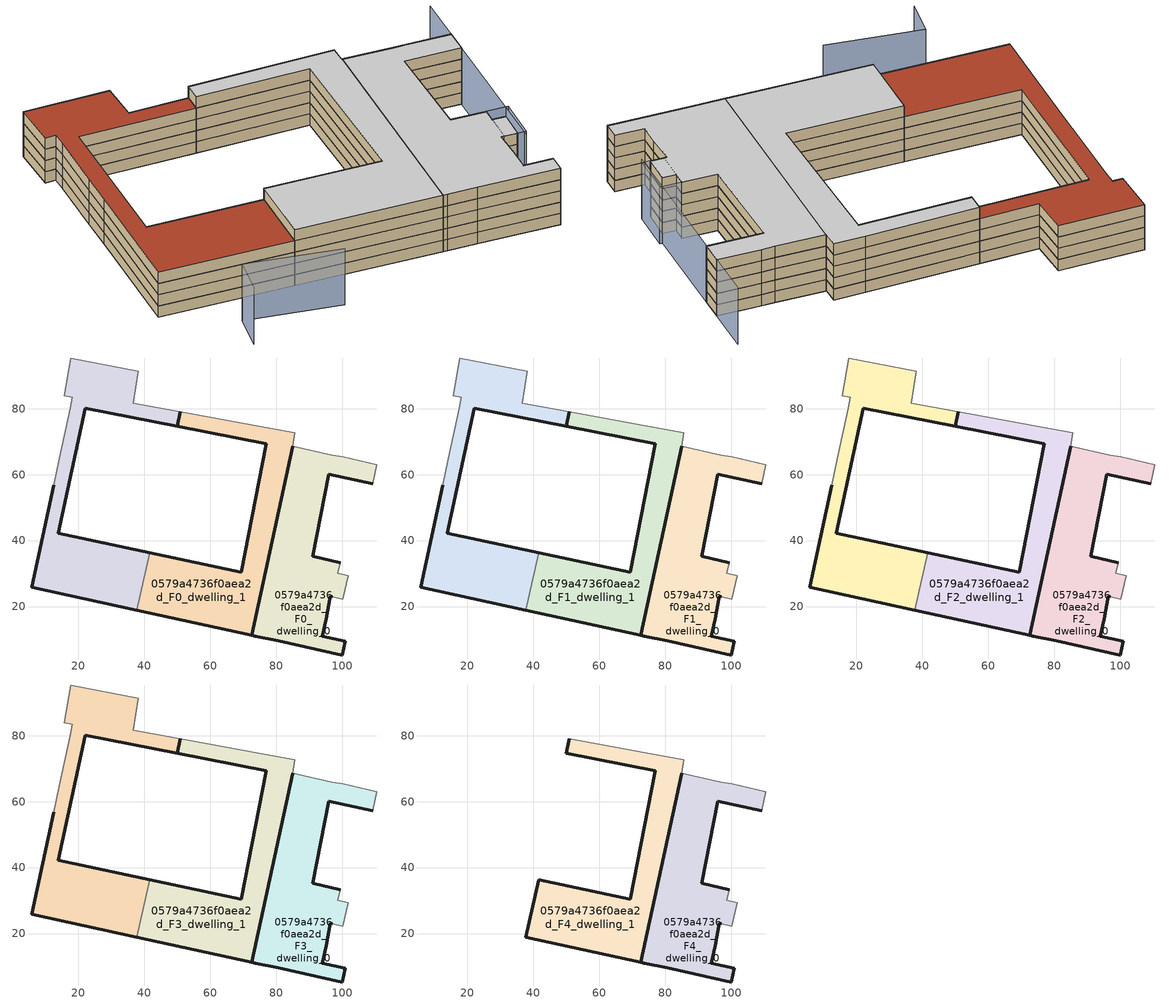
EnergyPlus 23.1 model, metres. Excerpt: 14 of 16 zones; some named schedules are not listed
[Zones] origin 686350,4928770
0579a4736f0aea2d_F0_dwelling_0
 floor ground (EU_floor_Construction): 100.94,9.56 93.94,11.07 95.07,16.31 96.32,23.1 97.01,22.95 100.17,22.27 101.87,29.29 98.62,30.05 99.36,33.34 90.97,35.24 95.83,60.07 109.3,57.16 110.51,63 100.09,65.36 96.97,65.89 85.02,68.63 72.52,11.29 73.61,11.05 80.53,9.6 100.04,5.32 z0
 wall outside (EU_wall_Construction): 109.3,57.16 95.83,60.07 90.97,35.24 99.36,33.34 / 97.01,22.95 96.32,23.1 95.07,16.31 93.94,11.07 100.94,9.56 100.04,5.32 80.53,9.6 73.61,11.05 72.52,11.29 85.02,68.63 z0:3
 wall adiabatic (EU_wall_Construction): 99.36,33.34 98.62,30.05 101.87,29.29 100.17,22.27 97.01,22.95 / 85.02,68.63 96.97,65.89 100.09,65.36 110.51,63 109.3,57.16 z0:3
0579a4736f0aea2d_F0_dwelling_1
 floor ground (EU_floor_Construction): 72.52,11.29 85.02,68.63 84.92,68.66 85.65,72.62 78.08,74.04 50.89,79.06 49.93,74.64 76.89,69.41 69.32,30.37 41.57,36.32 37.76,18.87 z0
 wall outside (EU_wall_Construction): 41.57,36.32 69.32,30.37 76.89,69.41 49.93,74.64 50.89,79.06 / 85.02,68.63 72.52,11.29 37.76,18.87 z0:3
 wall adiabatic (EU_wall_Construction): 50.89,79.06 78.08,74.04 85.65,72.62 84.92,68.66 85.02,68.63 z0:3
 wall to 0579a4736f0aea2d_F0_dwelling_2 (EU_wall_Construction): 37.76,18.87 41.57,36.32 z0:3
0579a4736f0aea2d_F0_dwelling_2
 floor ground (EU_floor_Construction): 37.76,18.87 41.57,36.32 13.97,42.25 22.08,80.05 49.93,74.64 50.89,79.06 36.61,81.7 38.16,91.35 17.68,95.35 15.69,83.92 18.16,83.49 17.56,80.11 14.23,64.78 12.6,56.82 5.8,25.84 z0
 wall outside (EU_wall_Construction): 37.76,18.87 5.8,25.84 12.6,56.82 / 50.89,79.06 49.93,74.64 22.08,80.05 13.97,42.25 41.57,36.32 z0:3
 wall adiabatic (EU_wall_Construction): 12.6,56.82 14.23,64.78 17.56,80.11 18.16,83.49 15.69,83.92 17.68,95.35 38.16,91.35 36.61,81.7 50.89,79.06 z0:3
0579a4736f0aea2d_F1_dwelling_0
 floor to 0579a4736f0aea2d_F0_dwelling_0 (EU_floor_Construction): 100.94,9.56 93.94,11.07 95.07,16.31 96.32,23.1 97.01,22.95 100.17,22.27 101.87,29.29 98.62,30.05 99.36,33.34 90.97,35.24 95.83,60.07 109.3,57.16 110.51,63 100.09,65.36 96.97,65.89 85.02,68.63 72.52,11.29 73.61,11.05 80.53,9.6 100.03,5.32 z3
 wall outside (EU_wall_Construction): 109.3,57.16 95.83,60.07 90.97,35.24 99.36,33.34 / 97.01,22.95 96.32,23.1 95.07,16.31 93.94,11.07 100.94,9.56 100.04,5.32 80.53,9.6 73.61,11.05 72.52,11.29 85.02,68.63 z3:6
 wall adiabatic (EU_wall_Construction): 99.36,33.34 98.62,30.05 101.87,29.29 100.17,22.27 97.01,22.95 / 85.02,68.63 96.97,65.89 100.09,65.36 110.51,63 109.3,57.16 z3:6
0579a4736f0aea2d_F1_dwelling_1
 floor to 0579a4736f0aea2d_F0_dwelling_1 (EU_floor_Construction): 72.52,11.29 85.02,68.63 84.92,68.66 85.65,72.62 78.08,74.04 50.89,79.06 49.93,74.64 76.89,69.41 69.32,30.37 41.57,36.32 37.76,18.87 z3
 wall outside (EU_wall_Construction): 41.57,36.32 69.32,30.37 76.89,69.41 49.93,74.64 50.89,79.06 / 85.02,68.63 72.52,11.29 37.76,18.87 z3:6
 wall adiabatic (EU_wall_Construction): 50.89,79.06 78.08,74.04 85.65,72.62 84.92,68.66 85.02,68.63 z3:6
 wall to 0579a4736f0aea2d_F1_dwelling_2 (EU_wall_Construction): 37.76,18.87 41.57,36.32 z3:6
0579a4736f0aea2d_F1_dwelling_2
 floor to 0579a4736f0aea2d_F0_dwelling_2 (EU_floor_Construction): 37.76,18.87 41.57,36.32 13.97,42.25 22.08,80.05 49.93,74.64 50.89,79.06 36.61,81.7 38.16,91.35 17.68,95.35 15.69,83.92 18.16,83.49 17.56,80.11 14.23,64.78 12.6,56.82 5.8,25.84 z3
 wall outside (EU_wall_Construction): 37.76,18.87 5.8,25.84 12.6,56.82 / 50.89,79.06 49.93,74.64 22.08,80.05 13.97,42.25 41.57,36.32 z3:6
 wall adiabatic (EU_wall_Construction): 12.6,56.82 14.23,64.78 17.56,80.11 18.16,83.49 15.69,83.92 17.68,95.35 38.16,91.35 36.61,81.7 50.89,79.06 z3:6
0579a4736f0aea2d_F2_dwelling_0
 floor to 0579a4736f0aea2d_F1_dwelling_0 (EU_floor_Construction): 100.94,9.56 93.94,11.07 95.07,16.31 96.32,23.1 97.01,22.95 100.17,22.27 101.87,29.29 98.62,30.05 99.36,33.34 90.97,35.24 95.83,60.07 109.3,57.16 110.51,63 100.09,65.36 96.97,65.89 85.02,68.63 72.52,11.29 73.61,11.05 80.53,9.6 100.03,5.32 z6
 wall outside (EU_wall_Construction): 109.3,57.16 95.83,60.07 90.97,35.24 99.36,33.34 / 97.01,22.95 96.32,23.1 95.07,16.31 93.94,11.07 100.94,9.56 100.04,5.32 80.53,9.6 73.61,11.05 72.52,11.29 85.02,68.63 z6:9
 wall adiabatic (EU_wall_Construction): 99.36,33.34 98.62,30.05 101.87,29.29 100.17,22.27 97.01,22.95 / 85.02,68.63 96.97,65.89 100.09,65.36 110.51,63 109.3,57.16 z6:9
0579a4736f0aea2d_F2_dwelling_1
 floor to 0579a4736f0aea2d_F1_dwelling_1 (EU_floor_Construction): 72.52,11.29 85.02,68.63 84.92,68.66 85.65,72.62 78.08,74.04 50.89,79.06 49.93,74.64 76.89,69.41 69.32,30.37 41.57,36.32 37.76,18.87 z6
 wall outside (EU_wall_Construction): 41.57,36.32 69.32,30.37 76.89,69.41 49.93,74.64 50.89,79.06 / 85.02,68.63 72.52,11.29 37.76,18.87 z6:9
 wall adiabatic (EU_wall_Construction): 50.89,79.06 78.08,74.04 85.65,72.62 84.92,68.66 85.02,68.63 z6:9
 wall to 0579a4736f0aea2d_F2_dwelling_2 (EU_wall_Construction): 37.76,18.87 41.57,36.32 z6:9
0579a4736f0aea2d_F2_dwelling_2
 floor to 0579a4736f0aea2d_F1_dwelling_2 (EU_floor_Construction): 37.76,18.87 41.57,36.32 13.97,42.25 22.08,80.05 49.93,74.64 50.89,79.06 36.61,81.7 38.16,91.35 17.68,95.35 15.69,83.92 18.16,83.49 17.56,80.11 14.23,64.78 12.6,56.82 5.8,25.84 z6
 wall outside (EU_wall_Construction): 37.76,18.87 5.8,25.84 12.6,56.82 / 50.89,79.06 49.93,74.64 22.08,80.05 13.97,42.25 41.57,36.32 z6:9
 wall adiabatic (EU_wall_Construction): 12.6,56.82 14.23,64.78 17.56,80.11 18.16,83.49 15.69,83.92 17.68,95.35 38.16,91.35 36.61,81.7 50.89,79.06 z6:9
0579a4736f0aea2d_F3_dwelling_0
 floor to 0579a4736f0aea2d_F2_dwelling_0 (EU_floor_Construction): 100.94,9.56 93.94,11.07 95.07,16.31 96.32,23.1 97.01,22.95 100.17,22.27 101.87,29.29 98.62,30.05 99.36,33.34 90.97,35.24 95.83,60.07 109.3,57.16 110.51,63 100.09,65.36 96.97,65.89 85.02,68.63 72.52,11.29 73.61,11.05 80.53,9.6 100.03,5.32 z9
 wall outside (EU_wall_Construction): 109.3,57.16 95.83,60.07 90.97,35.24 99.36,33.34 / 97.01,22.95 96.32,23.1 95.07,16.31 93.94,11.07 100.94,9.56 100.04,5.32 80.53,9.6 73.61,11.05 72.52,11.29 85.02,68.63 z9:12
 wall adiabatic (EU_wall_Construction): 99.36,33.34 98.62,30.05 101.87,29.29 100.17,22.27 97.01,22.95 / 85.02,68.63 96.97,65.89 100.09,65.36 110.51,63 109.3,57.16 z9:12
0579a4736f0aea2d_F3_dwelling_1
 floor to 0579a4736f0aea2d_F2_dwelling_1 (EU_floor_Construction): 72.52,11.29 85.02,68.63 84.92,68.66 85.65,72.62 78.08,74.04 50.89,79.06 49.93,74.64 76.89,69.41 69.32,30.37 41.57,36.32 37.76,18.87 z9
 wall outside (EU_wall_Construction): 41.57,36.32 69.32,30.37 76.89,69.41 49.93,74.64 50.89,79.06 / 85.02,68.63 72.52,11.29 37.76,18.87 z9:12
 wall adiabatic (EU_wall_Construction): 50.89,79.06 78.08,74.04 85.65,72.62 84.92,68.66 85.02,68.63 z9:12
 wall to 0579a4736f0aea2d_F3_dwelling_2 (EU_wall_Construction): 37.76,18.87 41.57,36.32 z9:12
0579a4736f0aea2d_F3_dwelling_2
 floor to 0579a4736f0aea2d_F2_dwelling_2 (EU_floor_Construction): 37.76,18.87 41.57,36.32 13.97,42.25 22.08,80.05 49.93,74.64 50.89,79.06 36.61,81.7 38.16,91.35 17.68,95.35 15.69,83.92 18.16,83.49 17.56,80.11 14.23,64.78 12.6,56.82 5.8,25.84 z9
 wall outside (EU_wall_Construction): 37.76,18.87 5.8,25.84 12.6,56.82 / 50.89,79.06 49.93,74.64 22.08,80.05 13.97,42.25 41.57,36.32 z9:12
 wall adiabatic (EU_wall_Construction): 12.6,56.82 14.23,64.78 17.56,80.11 18.16,83.49 15.69,83.92 17.68,95.35 38.16,91.35 36.61,81.7 50.89,79.06 z9:12
 roof outside (EU_roof_Construction): 38.16,91.35 36.61,81.7 50.89,79.06 49.93,74.64 22.08,80.05 13.97,42.25 41.57,36.32 37.76,18.87 5.8,25.84 12.6,56.82 14.23,64.78 17.56,80.11 18.16,83.49 15.69,83.92 17.68,95.35 z12
0579a4736f0aea2d_F4_dwelling_0
 floor to 0579a4736f0aea2d_F3_dwelling_0 (EU_floor_Construction): 100.94,9.56 93.94,11.07 95.07,16.31 96.32,23.1 97.01,22.95 100.17,22.27 101.87,29.29 98.62,30.05 99.36,33.34 90.97,35.24 95.83,60.07 109.3,57.16 110.51,63 100.09,65.36 96.97,65.89 85.02,68.63 72.52,11.29 73.61,11.05 80.53,9.6 100.03,5.32 z12
 wall outside (EU_wall_Construction): 109.3,57.16 95.83,60.07 90.97,35.24 99.36,33.34 / 97.01,22.95 96.32,23.1 95.07,16.31 93.94,11.07 100.94,9.56 100.04,5.32 80.53,9.6 73.61,11.05 72.52,11.29 85.02,68.63 z12:15
 wall adiabatic (EU_wall_Construction): 99.36,33.34 98.62,30.05 101.87,29.29 100.17,22.27 97.01,22.95 / 85.02,68.63 96.97,65.89 100.09,65.36 110.51,63 109.3,57.16 z12:15
 ceiling to 0579a4736f0aea2d_F5_dwelling_0 (EU_floor_Construction): 110.51,63 109.3,57.16 95.83,60.07 90.97,35.24 99.36,33.34 98.62,30.05 101.87,29.29 100.17,22.27 97.01,22.95 96.32,23.1 95.07,16.31 93.94,11.07 100.94,9.56 100.03,5.32 80.53,9.6 73.61,11.05 72.52,11.29 85.02,68.63 96.97,65.89 100.09,65.36 z15
0579a4736f0aea2d_F4_dwelling_1
 floor to 0579a4736f0aea2d_F3_dwelling_1 (EU_floor_Construction): 72.52,11.29 85.02,68.63 84.92,68.66 85.65,72.62 78.08,74.04 50.89,79.06 49.93,74.64 76.89,69.41 69.32,30.37 41.57,36.32 37.76,18.87 z12
 wall outside (EU_wall_Construction): 85.02,68.63 72.52,11.29 37.76,18.87 41.57,36.32 69.32,30.37 76.89,69.41 49.93,74.64 50.89,79.06 z12:15
 wall adiabatic (EU_wall_Construction): 50.89,79.06 78.08,74.04 85.65,72.62 84.92,68.66 85.02,68.63 z12:15
 ceiling to 0579a4736f0aea2d_F5_dwelling_1 (EU_floor_Construction): 85.65,72.62 84.92,68.66 85.02,68.63 72.52,11.29 37.76,18.87 41.57,36.32 69.32,30.37 76.89,69.41 49.93,74.64 50.89,79.06 78.08,74.04 z15
shading: 17.2,5.06 20.35,14.12 / 20.35,14.12 42.58,6.39 / 101.41,20.66 113.04,74.77 / 104.53,32.19 102.23,21.81 / 102.23,21.81 97.05,22.95 / 97.05,22.95 99.35,33.34 / 99.35,33.34 104.53,32.19 z0:15
[Building]
EU S2 Campaign: North Axis=0; Terrain=City; Solar Distribution=FullExterior
[Site:Location]
Bologna: Latitude=44.5; Longitude=11.25; Time Zone=1; Elevation=37
[SizingPeriod:WeatherFileDays]
AnnualSizingPeriod: Begin Month=1; Begin Day of Month=1; End Month=12; End Day of Month=31; Day of Week for Start Day=Monday; Use Weather File Daylight Saving Period=No; Use Weather File Rain and Snow Indicators=No
[MATERIAL]
EU_InternalMass_Material: Roughness=MediumRough; Thickness=0.1; Conductivity=1; Density=1800; Specific Heat=900; Thermal Absorptance=0.9; Solar Absorptance=0.7; Visible Absorptance=0.7
[MATERIAL:NOMASS] Roughness=MediumRough; Thermal Absorptance=0.9; Solar Absorptance=0.7; Visible Absorptance=0.7
Name | Thermal Resistance
EU_wall_NoMass | 0.905828
EU_roof_NoMass | 0.37593
EU_floor_NoMass | 0.67114
[CONSTRUCTION]
EU_wall_Construction: EU_wall_NoMass
EU_roof_Construction: EU_roof_NoMass
EU_floor_Construction: EU_floor_NoMass
EU_InternalMass_Construction: EU_InternalMass_Material
[ZONE] Type=1; Multiplier=1; Ceiling Height=autocalculate; Floor Area=autocalculate; Part of Total Floor Area=Yes
Name | Volume
0579a4736f0aea2d_F0_dwelling_0 | 3326.04
0579a4736f0aea2d_F1_dwelling_0; 0579a4736f0aea2d_F2_dwelling_0; 0579a4736f0aea2d_F3_dwelling_0; 0579a4736f0aea2d_F4_dwelling_0 | 3326.03
0579a4736f0aea2d_F0_dwelling_1 | 3325.98
0579a4736f0aea2d_F1_dwelling_1; 0579a4736f0aea2d_F2_dwelling_1; 0579a4736f0aea2d_F3_dwelling_1; 0579a4736f0aea2d_F4_dwelling_1 | 3325.99
0579a4736f0aea2d_F0_dwelling_2; 0579a4736f0aea2d_F1_dwelling_2; 0579a4736f0aea2d_F2_dwelling_2; 0579a4736f0aea2d_F3_dwelling_2 | 3326
[INTERNALMASS] Construction=EU_InternalMass_Construction
Name | Zone or ZoneList | Surface Area
0579a4736f0aea2d_F0_dwelling_0_EU_InternalMass | 0579a4736f0aea2d_F0_dwelling_0 | 1108.68
0579a4736f0aea2d_F0_dwelling_1_EU_InternalMass | 0579a4736f0aea2d_F0_dwelling_1 | 1108.66
0579a4736f0aea2d_F0_dwelling_2_EU_InternalMass | 0579a4736f0aea2d_F0_dwelling_2 | 1108.67
0579a4736f0aea2d_F1_dwelling_0_EU_InternalMass | 0579a4736f0aea2d_F1_dwelling_0 | 1108.68
0579a4736f0aea2d_F1_dwelling_1_EU_InternalMass | 0579a4736f0aea2d_F1_dwelling_1 | 1108.66
0579a4736f0aea2d_F1_dwelling_2_EU_InternalMass | 0579a4736f0aea2d_F1_dwelling_2 | 1108.67
0579a4736f0aea2d_F2_dwelling_0_EU_InternalMass | 0579a4736f0aea2d_F2_dwelling_0 | 1108.68
0579a4736f0aea2d_F2_dwelling_1_EU_InternalMass | 0579a4736f0aea2d_F2_dwelling_1 | 1108.66
0579a4736f0aea2d_F2_dwelling_2_EU_InternalMass | 0579a4736f0aea2d_F2_dwelling_2 | 1108.67
0579a4736f0aea2d_F3_dwelling_0_EU_InternalMass | 0579a4736f0aea2d_F3_dwelling_0 | 1108.68
0579a4736f0aea2d_F3_dwelling_1_EU_InternalMass | 0579a4736f0aea2d_F3_dwelling_1 | 1108.66
0579a4736f0aea2d_F3_dwelling_2_EU_InternalMass | 0579a4736f0aea2d_F3_dwelling_2 | 1108.67
0579a4736f0aea2d_F4_dwelling_0_EU_InternalMass | 0579a4736f0aea2d_F4_dwelling_0 | 1662.99
0579a4736f0aea2d_F4_dwelling_1_EU_InternalMass | 0579a4736f0aea2d_F4_dwelling_1 | 1663.04
[OTHEREQUIPMENT] Fuel Type=Electricity; Design Level Calculation Method=Watts/Area; Power per Zone Floor Area=1; Fraction Latent=0; Fraction Radiant=0; Fraction Lost=0; Carbon Dioxide Generation Rate=0; EndUse Subcategory=EU_Step8_InternalGains
Name | Zone or ZoneList or Space or SpaceList | Schedule
EU_Step8_InternalGain_0579a4736f0aea2d_F0_dwelling_0_f000 | 0579a4736f0aea2d_F0_dwelling_0 | EU_Step8_GainSchedule_0579a4736f0aea2d_F0_dwelling_0_f000
EU_Step8_InternalGain_0579a4736f0aea2d_F0_dwelling_1_f000 | 0579a4736f0aea2d_F0_dwelling_1 | EU_Step8_GainSchedule_0579a4736f0aea2d_F0_dwelling_1_f000
EU_Step8_InternalGain_0579a4736f0aea2d_F0_dwelling_2_f000 | 0579a4736f0aea2d_F0_dwelling_2 | EU_Step8_GainSchedule_0579a4736f0aea2d_F0_dwelling_2_f000
EU_Step8_InternalGain_0579a4736f0aea2d_F1_dwelling_0_f000 | 0579a4736f0aea2d_F1_dwelling_0 | EU_Step8_GainSchedule_0579a4736f0aea2d_F1_dwelling_0_f000
EU_Step8_InternalGain_0579a4736f0aea2d_F1_dwelling_1_f000 | 0579a4736f0aea2d_F1_dwelling_1 | EU_Step8_GainSchedule_0579a4736f0aea2d_F1_dwelling_1_f000
EU_Step8_InternalGain_0579a4736f0aea2d_F1_dwelling_2_f000 | 0579a4736f0aea2d_F1_dwelling_2 | EU_Step8_GainSchedule_0579a4736f0aea2d_F1_dwelling_2_f000
EU_Step8_InternalGain_0579a4736f0aea2d_F2_dwelling_0_f000 | 0579a4736f0aea2d_F2_dwelling_0 | EU_Step8_GainSchedule_0579a4736f0aea2d_F2_dwelling_0_f000
EU_Step8_InternalGain_0579a4736f0aea2d_F2_dwelling_1_f000 | 0579a4736f0aea2d_F2_dwelling_1 | EU_Step8_GainSchedule_0579a4736f0aea2d_F2_dwelling_1_f000
EU_Step8_InternalGain_0579a4736f0aea2d_F2_dwelling_2_f000 | 0579a4736f0aea2d_F2_dwelling_2 | EU_Step8_GainSchedule_0579a4736f0aea2d_F2_dwelling_2_f000
EU_Step8_InternalGain_0579a4736f0aea2d_F3_dwelling_0_f000 | 0579a4736f0aea2d_F3_dwelling_0 | EU_Step8_GainSchedule_0579a4736f0aea2d_F3_dwelling_0_f000
EU_Step8_InternalGain_0579a4736f0aea2d_F3_dwelling_1_f000 | 0579a4736f0aea2d_F3_dwelling_1 | EU_Step8_GainSchedule_0579a4736f0aea2d_F3_dwelling_1_f000
EU_Step8_InternalGain_0579a4736f0aea2d_F3_dwelling_2_f000 | 0579a4736f0aea2d_F3_dwelling_2 | EU_Step8_GainSchedule_0579a4736f0aea2d_F3_dwelling_2_f000
EU_Step8_InternalGain_0579a4736f0aea2d_F4_dwelling_0_f000 | 0579a4736f0aea2d_F4_dwelling_0 | EU_Step8_GainSchedule_0579a4736f0aea2d_F4_dwelling_0_f000
EU_Step8_InternalGain_0579a4736f0aea2d_F4_dwelling_1_f000 | 0579a4736f0aea2d_F4_dwelling_1 | EU_Step8_GainSchedule_0579a4736f0aea2d_F4_dwelling_1_f000
[ZONEVENTILATION:DESIGNFLOWRATE] Schedule=EU_AlwaysOn; Design Flow Rate Calculation Method=AirChanges/Hour; Air Changes per Hour=0.73129; Ventilation Type=Natural; Fan Pressure Rise=0; Fan Total Efficiency=1; Constant Term Coefficient=1; Temperature Term Coefficient=0; Velocity Term Coefficient=0; Velocity Squared Term Coefficient=0; Minimum Indoor Temperature=-100; Maximum Indoor Temperature=100; Delta Temperature=-100; Minimum Outdoor Temperature=-100; Maximum Outdoor Temperature=100; Maximum Wind Speed=40
Name | Zone or ZoneList or Space or SpaceList
EU_ConstantAir_0579a4736f0aea2d_F0_dwelling_0 | 0579a4736f0aea2d_F0_dwelling_0
EU_ConstantAir_0579a4736f0aea2d_F0_dwelling_1 | 0579a4736f0aea2d_F0_dwelling_1
EU_ConstantAir_0579a4736f0aea2d_F0_dwelling_2 | 0579a4736f0aea2d_F0_dwelling_2
EU_ConstantAir_0579a4736f0aea2d_F1_dwelling_0 | 0579a4736f0aea2d_F1_dwelling_0
EU_ConstantAir_0579a4736f0aea2d_F1_dwelling_1 | 0579a4736f0aea2d_F1_dwelling_1
EU_ConstantAir_0579a4736f0aea2d_F1_dwelling_2 | 0579a4736f0aea2d_F1_dwelling_2
EU_ConstantAir_0579a4736f0aea2d_F2_dwelling_0 | 0579a4736f0aea2d_F2_dwelling_0
EU_ConstantAir_0579a4736f0aea2d_F2_dwelling_1 | 0579a4736f0aea2d_F2_dwelling_1
EU_ConstantAir_0579a4736f0aea2d_F2_dwelling_2 | 0579a4736f0aea2d_F2_dwelling_2
EU_ConstantAir_0579a4736f0aea2d_F3_dwelling_0 | 0579a4736f0aea2d_F3_dwelling_0
EU_ConstantAir_0579a4736f0aea2d_F3_dwelling_1 | 0579a4736f0aea2d_F3_dwelling_1
EU_ConstantAir_0579a4736f0aea2d_F3_dwelling_2 | 0579a4736f0aea2d_F3_dwelling_2
EU_ConstantAir_0579a4736f0aea2d_F4_dwelling_0 | 0579a4736f0aea2d_F4_dwelling_0
EU_ConstantAir_0579a4736f0aea2d_F4_dwelling_1 | 0579a4736f0aea2d_F4_dwelling_1
[HVACTEMPLATE:THERMOSTAT] Constant Heating Setpoint=20; Constant Cooling Setpoint=50
EU_HeatOnly_0579a4736f0aea2d_F0_dwelling_0; EU_HeatOnly_0579a4736f0aea2d_F0_dwelling_1; EU_HeatOnly_0579a4736f0aea2d_F0_dwelling_2; EU_HeatOnly_0579a4736f0aea2d_F1_dwelling_0; EU_HeatOnly_0579a4736f0aea2d_F1_dwelling_1; EU_HeatOnly_0579a4736f0aea2d_F1_dwelling_2; EU_HeatOnly_0579a4736f0aea2d_F2_dwelling_0; EU_HeatOnly_0579a4736f0aea2d_F2_dwelling_1; EU_HeatOnly_0579a4736f0aea2d_F2_dwelling_2; EU_HeatOnly_0579a4736f0aea2d_F3_dwelling_0; EU_HeatOnly_0579a4736f0aea2d_F3_dwelling_1; EU_HeatOnly_0579a4736f0aea2d_F3_dwelling_2; EU_HeatOnly_0579a4736f0aea2d_F4_dwelling_0; EU_HeatOnly_0579a4736f0aea2d_F4_dwelling_1; EU_HeatOnly_0579a4736f0aea2d_F5_dwelling_0; EU_HeatOnly_0579a4736f0aea2d_F5_dwelling_1
